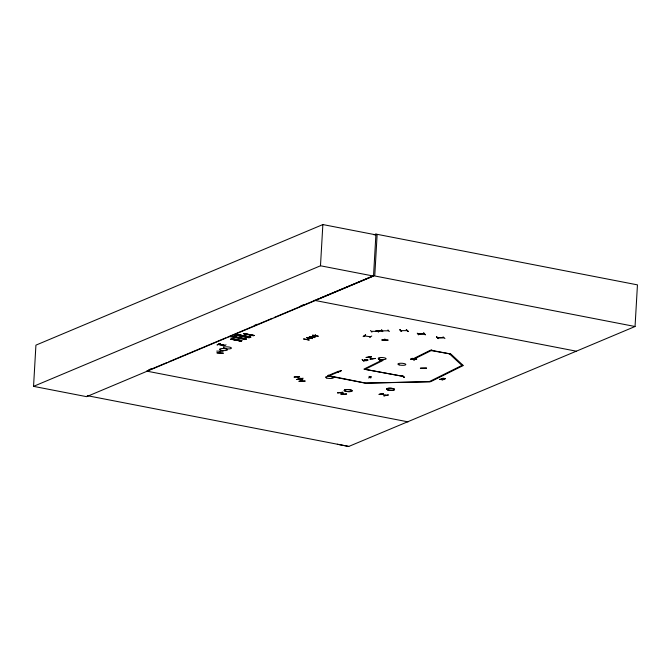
<?xml version="1.0" encoding="UTF-8"?>
<svg xmlns="http://www.w3.org/2000/svg" width="671" height="671" viewBox="0 0 671 671"><rect width="100%" height="100%" fill="white"/><g stroke="black" fill="none" stroke-linecap="round" stroke-linejoin="round"><path stroke-width="1.01" d="M217.01 352.912L223.401 353.206L217.001 352.82M576.263 351.218L635.051 326.509L637.45 284.865L375.936 234.087L373.512 276.075L86.576 396.662L33.55 386.362L35.924 345.146L322.86 224.559L375.886 234.858M219.065 343.997L224.81 345.364L219.216 344.248M220.432 343.426L217.018 344.953L220.424 343.77M315.211 335.114L315.085 335.735L315.093 335.131M312.434 337.027L315.37 335.794L315.429 335.173M315.387 335.173L315.353 335.777M33.55 386.362L320.486 265.783L322.86 224.559M367.96 360.059C363.732 362.206 362.734 358.339 367.918 360.017M363.254 336.54L365.603 334.837M366.509 360.663L364.11 360.142M377.144 234.464L374.787 275.336L373.747 275.773M384.827 339.987L384.751 339.224L385.162 339.375M384.735 339.853L384.785 339.224M385.02 339.861C384.793 338.201 385.565 340.6 384.709 339.853M423.586 332.791L425.137 334.787M431.721 350.337L431.126 350.589L450.459 353.969L430.597 350.136L412.464 359.119L413.596 359.32L431.721 350.337L431.755 349.817M216.716 351.101L223.099 351.319M375.903 330.862L382.269 330.929L375.961 330.862M410.618 359.144L416.783 359.086L410.543 359.086M296.767 379.459L302.797 379.325L296.75 379.492M309.138 339.996L303.502 338.939L309.13 340.012M314.858 337.622L309.239 336.532L314.984 337.538M218.528 344.533L224.29 345.582L218.679 344.399M363.883 361.174L362.097 359.471L364.043 361.099M337.689 392.929L342.998 392.275M299.492 376.465L294.183 377.06M299.476 376.49L294.175 377.085M366.249 357.509L371.449 356.737M371.273 356.72L366.039 357.425M379.107 394.363L383.552 393.474L379.081 394.372M302.017 379.794L298.712 378.201M370.786 378.033L369.042 376.322M379.174 359.019L381.002 360.755L380.482 360.822M338.15 372.036L341.245 370.761M240.872 341.069L230.816 339.149M230.883 339.107L240.973 341.103M233.936 334.829L249.394 337.681M249.495 337.505L234.464 334.594M235.303 334.141L250.434 337.136M235.429 334.208L250.828 337.11M253.453 335.785L243.363 333.789M254.024 335.634L244.068 333.596M243.95 333.638L254.384 335.492L244.135 333.554M241.82 340.759L231.663 338.805M244.848 339.593L229.7 336.616M246.223 338.905L230.681 336.213L245.812 339.207M249.084 337.807L233.919 334.812M250.853 337.094L235.328 334.124M401.661 331.44L400.075 329.838M400.042 329.755L401.644 331.466M401.359 331.516L399.765 329.796M418.603 334.879L417.245 333.143M438.348 338.561L436.771 336.959M436.729 336.876L438.389 338.645L436.46 336.926M370.518 330.501L371.893 332.162M381.614 329.897L382.747 331.583M363.506 336.565L365.611 335.181M246.098 339.098L230.849 336.146L246.307 339.006M312.124 336.959L315.093 335.718M363.221 336.582L365.309 335.089M371.759 336.003L369.704 337.454M343.82 394.238L340.382 392.694M306.387 339.409L309.323 338.142M309.658 338.184L306.672 339.425M298.67 378.251L301.749 379.903M368.756 357.19L372.657 358.691L372.237 358.532M378.914 359.035L380.516 360.763M374.041 234.884L375.936 234.087M148.895 369.755L151.797 368.538M254.25 325.485L257.152 324.261M300.642 305.984L303.544 304.768M166.911 362.566L146.614 371.097L408.127 421.874M168.84 361.753L225.867 337.79M227.805 336.976L272.258 318.289M274.196 317.475L314.791 300.415M315.739 300.021L318.582 298.821M320.478 298.033L372.581 276.133M306.899 337.513L312.527 338.603L306.764 337.53M315.118 335.131L315.093 335.894M318.113 336.213L312.468 335.19L318.255 336.179M329.26 375.777L339.451 371.499L338.36 371.281L327.574 375.819L365.041 383.091L430.757 381.64L463.065 365.62L461.942 365.427L449.864 354.221L451.055 354.196L463.133 365.401L461.942 365.427L429.625 381.438L429.985 381.74L365.989 383.166L328.169 375.567M337.354 444.244L348.769 446.441L576.305 351.193L314.171 300.298M315.756 300.012L372.782 276.175M369.419 377.169L369.788 377.328M368.597 377.974L371.382 376.666M218.075 344.408L219.669 343.745M226.06 344.793L223.225 346.211M329.109 376.137L329.419 376.012M329.679 376.079L329.016 376.062M379.073 331.139L379.316 331.029M299.669 379.484L301.807 381.094M301.589 380.935L302.093 381.094L299.895 379.434M385.397 395.202L386.068 395.311L381.346 394.003M383.787 395.823L388.45 394.925L384.038 395.882M300.44 379.031L300.801 378.981M370.216 377.161L370.887 377.161M403.078 376.515L402.533 376.515M400.872 330.644L407.096 330.635M437.559 337.765L443.741 337.689L437.693 337.84M371.533 331.315L377.815 331.382M388.601 330.811L382.545 330.828M369.998 359.035L375.374 358.457L370.14 359.102M339.803 371.44L340.423 371.566L339.719 371.508M369.268 377.161L369.889 377.287M303.191 378.251L297.731 378.821M328.253 375.173L331.558 376.767M337.505 392.837L342.99 392.283M346.504 393.927L341.011 394.447M341.153 394.556L346.647 394.02M380.717 359.95L380.147 359.941L380.616 359.857M418.192 333.99L424.307 333.915L418.318 334.074M305.087 381.044L299.073 381.304M414.175 359.966L412.086 358.339L413.915 359.966M379.224 359.069L380.658 360.805L378.847 359.094M426.513 368.069L420.34 368.211L426.58 368.178M370.358 377.236L370.887 377.219M404.319 377.303L402.206 375.626L404.319 377.27M408.228 331.432L406.274 329.755L408.203 331.39M423.871 333.084L425.481 334.77M443.045 336.834L444.923 338.553M381.698 329.939L382.713 331.625M387.955 329.922L389.373 331.549M378.478 332.187L377.211 330.459M381.833 339.903L388.19 340.122L381.883 340.071M370.518 336.783L364.554 335.936M299.996 378.276L300.39 378.436L296.884 376.917M343.56 394.238L340.323 392.686M413.814 359.153L413.755 359.32M220.054 351.336L220.298 352.82M373.529 275.731L635.051 326.509M320.486 265.783L373.512 276.075M87.255 395.664L348.769 446.441M231.805 338.654L241.921 340.65M230.707 339.19L240.998 341.103M220.046 352.946L219.803 351.319M402.264 375.567L404.043 377.253M406.332 329.696L407.934 331.348M305.087 381.086L298.981 381.203M412.397 358.289L414.2 360.008M241.753 340.801L231.864 338.721M364.932 359.924L367.129 360.084L364.932 359.924M340.994 370.728L337.89 372.044L340.994 370.728M382.025 360.151L363.9 369.134L403.086 376.356L365.024 369.335L383.149 360.352L382.025 360.151M439.715 379.316L442.701 379.887L441.904 379.492C446.903 380.08 438.666 378.377 441.275 379.383L439.715 379.316M441.703 378.486L444.68 379.056L443.883 378.662C448.891 379.241 440.654 377.547 443.263 378.545L441.703 378.486M379.434 359.136A3.984 1.023 3.3 0 0 386.043 358.985A3.984 1.023 3.3 0 0 381.053 357.5A3.984 1.023 3.3 0 0 379.434 359.136M220.751 350.145A4.001 1.032 3.3 0 0 227.394 349.994A4.001 1.032 3.3 0 0 222.378 348.492A4.001 1.032 3.3 0 0 220.751 350.145M224.701 348.484A4.001 1.032 3.3 0 0 231.344 348.333A4.001 1.032 3.3 0 0 226.328 346.832A4.001 1.032 3.3 0 0 224.701 348.484M326.794 378.041A3.984 1.023 3.3 0 0 333.403 377.89A3.984 1.023 3.3 0 0 328.413 376.397A3.984 1.023 3.3 0 0 326.794 378.041M399.144 364.89A3.984 1.023 3.3 0 0 405.745 364.739A3.984 1.023 3.3 0 0 400.755 363.246A3.984 1.023 3.3 0 0 399.144 364.89M387.855 389.859A4.001 1.032 3.3 0 0 394.489 389.708A4.001 1.032 3.3 0 0 389.482 388.207A4.001 1.032 3.3 0 0 387.855 389.859M387.872 389.868A3.984 1.023 3.3 0 0 394.473 389.717A3.984 1.023 3.3 0 0 389.482 388.224A3.984 1.023 3.3 0 0 387.872 389.868M345.422 391.193A4.001 1.032 3.3 0 0 352.049 391.042A4.001 1.032 3.3 0 0 347.041 389.549A4.001 1.032 3.3 0 0 345.422 391.193A3.984 1.023 3.3 0 0 352.032 391.059A3.984 1.023 3.3 0 0 347.041 389.566A3.984 1.023 3.3 0 0 345.431 391.201"/></g></svg>
